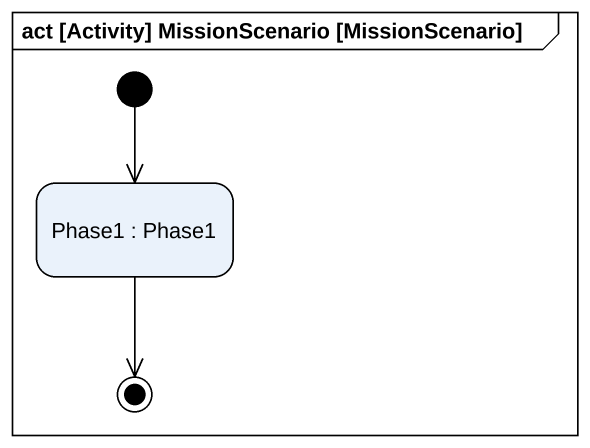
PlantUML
@startuml
mainframe act [Activity] MissionScenario [MissionScenario]
hide empty description
state "Phase1 : Phase1" as Phase1
[*] --> Phase1
Phase1 --> [*]
@enduml
